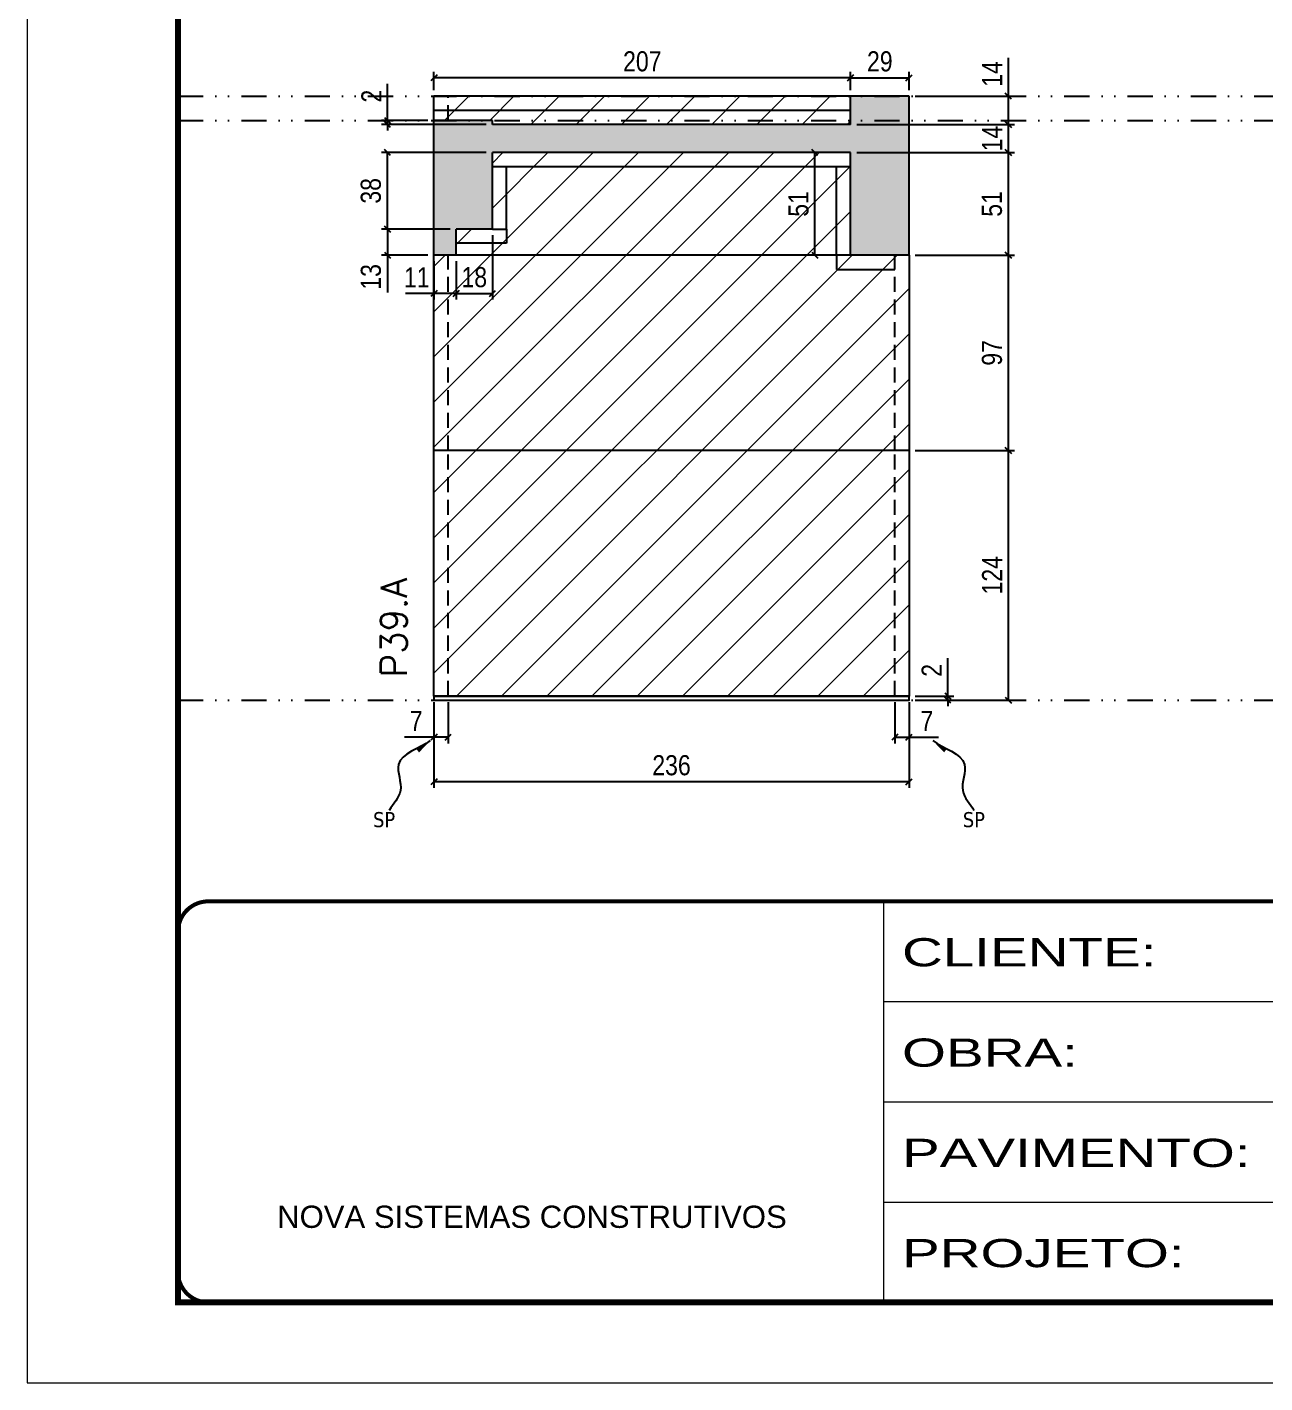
# Model space of a CAD drawing. Extents: x 14400 to 24104, y -21631 to 6985.
# Drawn here: x 15998 to 16613, y -4402 to -3729 of the extents above; entities that cross this region are included whole.
import ezdxf

# ---------------------------------------------------------------- set-up
doc = ezdxf.new("R2010")
doc.units = 0
for name, pattern in [('CONTINUO', [0]), ('DASHED', [0.75, 0.5, -0.25]), ('DIVIDE2', [0.625, 0.25, -0.125, 0, -0.125, 0, -0.125]), ('HIDDEN', [0.375, 0.25, -0.125])]:
    doc.linetypes.add(name, pattern=pattern)
for name, color, linetype in [('COTA', 241, 'Continuous'), ('Nível', 160, 'Continuous'), ('Painéis', 200, 'Continuous'), ('SARR_2.2x7', 40, 'Continuous'), ('Sarrafo de Pressão', 42, 'HIDDEN'), ('texto', 7, 'Continuous')]:
    doc.layers.add(name, color=color, linetype=linetype)
for name, color, linetype, lineweight in [('Folhas', 255, 'Continuous', 9), ('Hachura', 251, 'Continuous', 9), ('SARRAFO DE PRESSAO', 251, 'DASHED', 9), ('Texto Seção', 7, 'Continuous', 15)]:
    doc.layers.add(name, color=color, linetype=linetype, lineweight=lineweight)
doc.styles.add('ARIAL', font='arial.ttf')
doc.styles.add('COTA TECNICA', font='techl___.ttf', dxfattribs={"height": 10})
doc.styles.add('COTA TECNICA-50', font='techl___.ttf', dxfattribs={"height": 10})
doc.styles.add('REGUA-120', font='ROMANS.shx', dxfattribs={"height": 15})
doc.styles.get("Standard").update_dxf_attribs({"font": 'arial.ttf'})
doc.styles.add('Tecnologia', font='')
doc.styles.get('Tecnologia').set_extended_font_data('Forgotten Futurist')
doc.dimstyles.new('COTA PAINEL-50', dxfattribs={"dimtxt": 10, "dimasz": 3, "dimexe": 3, "dimexo": 3, "dimgap": 3, "dimtad": 1, "dimdec": 1, "dimzin": 12, "dimdsep": 46, "dimtxsty": 'COTA TECNICA-50', "dimblk1": 'OBLIQUE', "dimblk2": 'OBLIQUE', "dimsah": 1, "dimcen": 0.9, "dimclrd": 4, "dimclre": 4, "dimclrt": 240, "dimadec": 1, "dimazin": 3, "dimtfac": 1, "dimtdec": 1, "dimtmove": 0, "dimatfit": 3, "dimfxl": 1, "dimtolj": 1, "dimtzin": 12, "dimarcsym": 0})
doc.dimstyles.new('PAINEL', dxfattribs={"dimtxt": 10, "dimasz": 3, "dimexe": 3, "dimexo": 3, "dimgap": 3, "dimtad": 1, "dimdec": 1, "dimzin": 12, "dimdsep": 46, "dimtxsty": 'COTA TECNICA', "dimblk1": 'OBLIQUE', "dimblk2": 'OBLIQUE', "dimsah": 1, "dimcen": 0.9, "dimclrd": 4, "dimclre": 4, "dimclrt": 240, "dimadec": 1, "dimazin": 3, "dimtfac": 1, "dimtdec": 1, "dimtmove": 0, "dimatfit": 3, "dimfxl": 1, "dimtolj": 1, "dimtzin": 12, "dimarcsym": 0})
doc.dimstyles.get("Standard").update_dxf_attribs({"dimtxt": 0.18, "dimasz": 0.18, "dimexe": 0.18, "dimexo": 0.0625, "dimgap": 0.09, "dimtad": 0, "dimtih": 1, "dimtoh": 1, "dimdec": 4, "dimzin": 0, "dimdsep": 46, "dimtxsty": 'Standard', "dimcen": 0.09, "dimadec": 0, "dimazin": 0, "dimtfac": 1, "dimtdec": 4, "dimtofl": 0, "dimtmove": 0, "dimatfit": 3, "dimfxl": 1, "dimtolj": 1, "dimtzin": 0, "dimarcsym": 0})

# ---------------------------------------------------------------- blocks, each defined once
blk = doc.blocks.new('9999999999')
at = {"color": 30, "linetype": 'CONTINUO'}
for p, q in [((98564.56, 34230.21), (98564.56, 34429.45)), ((98564.56, 34379.64), (99583.98, 34379.64)), ((98564.56, 34329.83), (99487.98, 34329.83)), ((98564.56, 34280.02), (99487.98, 34280.02))]:
    blk.add_line(p, q, dxfattribs=at)
at = {"color": 30, "linetype": 'CONTINUO', "const_width": 2}
blk.add_lwpolyline([(99583.98, 34230.21), (99583.98, 34414.45, 0.414214), (99568.98, 34429.45), (98228.98, 34429.45, 0.414214), (98213.98, 34414.45), (98213.98, 34245.21, 0.414214), (98228.98, 34230.21), (99583.98, 34230.21)], format="xyb", dxfattribs=at)
at = {"layer": 'Folhas'}
blk.add_lwpolyline([(98138.98, 34190.21), (99623.98, 34190.21), (99623.98, 35240.21), (98138.98, 35240.21)], close=True, dxfattribs=at)
at = {"layer": 'Folhas', "color": 30, "const_width": 3}
blk.add_lwpolyline([(98213.98, 34230.21), (99583.98, 34230.21), (99583.98, 35200.21), (98213.98, 35200.21)], close=True, dxfattribs=at)
at = {"color": 7, "linetype": 'Continuous', "ltscale": 5, "style": 'ARIAL'}
blk.add_text('NOVA SISTEMAS CONSTRUTIVOS', height=11.0592, dxfattribs=at).set_placement((98263.19, 34267.21))
at = {"layer": 'Folhas', "color": 7, "style": 'Tecnologia', "width": 1.5}
for s, p in [('CLIENTE:', (98573.65, 34397.17)), ('OBRA:', (98573.65, 34347.31)), ('PAVIMENTO:', (98573.65, 34297.5)), ('PROJETO:', (98573.65, 34247.69))]:
    blk.add_text(s, height=14, dxfattribs=at).set_placement(p)
blk = doc.blocks.new('_Oblique')
at = {"color": 0, "linetype": 'ByBlock', "lineweight": -2}
blk.add_line((-0.5, -0.5), (0.5, 0.5), dxfattribs=at)
blk = doc.blocks.new('*D1518')
at = {"layer": 'COTA', "color": 4, "lineweight": -2, "transparency": 16777216}
for p, q in [((16200.62, -4064.17), (16200.62, -4106.84)), ((16436.62, -4064.17), (16436.62, -4106.84)), ((16436.62, -4103.84), (16200.62, -4103.84))]:
    blk.add_line(p, q, dxfattribs=at)
at = {"layer": 'Defpoints', "color": 0, "transparency": 16777216}
for p in [(16200.62, -4061.17), (16436.62, -4061.17), (16200.62, -4103.84)]:
    blk.add_point(p, dxfattribs=at)
at = {"layer": 'COTA', "color": 4, "lineweight": -2, "transparency": 16777216, "xscale": 3, "yscale": 3, "zscale": 3, "rotation": 180}
blk.add_blockref('_Oblique', (16200.62, -4103.84), dxfattribs=at)
at = {"layer": 'COTA', "color": 4, "lineweight": -2, "transparency": 16777216, "xscale": 3, "yscale": 3, "zscale": 3}
blk.add_blockref('_Oblique', (16436.62, -4103.84), dxfattribs=at)
at = {"layer": 'COTA', "color": 240, "transparency": 16777216, "insert": (16318.62, -4095.62), "char_height": 10, "attachment_point": 5, "style": 'COTA TECNICA'}
blk.add_mtext('\\A1;236', dxfattribs=at)
blk = doc.blocks.new('*D1519')
at = {"layer": 'COTA', "color": 4, "lineweight": -2, "transparency": 16777216}
for p, q in [((16429.62, -4064.17), (16429.62, -4084.68)), ((16436.62, -4066.17), (16436.62, -4084.68)), ((16429.62, -4081.68), (16436.62, -4081.68)), ((16436.62, -4081.68), (16451.35, -4081.68))]:
    blk.add_line(p, q, dxfattribs=at)
at = {"layer": 'Defpoints', "color": 0, "transparency": 16777216}
for p in [(16429.62, -4061.17), (16436.62, -4063.17), (16436.62, -4081.68)]:
    blk.add_point(p, dxfattribs=at)
at = {"layer": 'COTA', "color": 4, "lineweight": -2, "transparency": 16777216, "xscale": 3, "yscale": 3, "zscale": 3, "rotation": 180}
blk.add_blockref('_Oblique', (16429.62, -4081.68), dxfattribs=at)
at = {"layer": 'COTA', "color": 4, "lineweight": -2, "transparency": 16777216, "xscale": 3, "yscale": 3, "zscale": 3}
blk.add_blockref('_Oblique', (16436.62, -4081.68), dxfattribs=at)
at = {"layer": 'COTA', "color": 240, "transparency": 16777216, "insert": (16445.48, -4073.6), "char_height": 10, "attachment_point": 5, "style": 'COTA TECNICA-50'}
blk.add_mtext('\\A1;7', dxfattribs=at)
blk = doc.blocks.new('*D1516')
at = {"layer": 'COTA', "color": 4, "lineweight": -2, "transparency": 16777216}
for p, q in [((16200.62, -4066.17), (16200.62, -4084.68)), ((16207.62, -4064.17), (16207.62, -4084.68)), ((16200.62, -4081.68), (16185.89, -4081.68)), ((16207.62, -4081.68), (16200.62, -4081.68))]:
    blk.add_line(p, q, dxfattribs=at)
at = {"layer": 'Defpoints', "color": 0, "transparency": 16777216}
for p in [(16207.62, -4061.17), (16200.62, -4063.17), (16200.62, -4081.68)]:
    blk.add_point(p, dxfattribs=at)
at = {"layer": 'COTA', "color": 4, "lineweight": -2, "transparency": 16777216, "xscale": 3, "yscale": 3, "zscale": 3, "rotation": 180}
blk.add_blockref('_Oblique', (16200.62, -4081.68), dxfattribs=at)
at = {"layer": 'COTA', "color": 4, "lineweight": -2, "transparency": 16777216, "xscale": 3, "yscale": 3, "zscale": 3}
blk.add_blockref('_Oblique', (16207.62, -4081.68), dxfattribs=at)
at = {"layer": 'COTA', "color": 240, "transparency": 16777216, "insert": (16191.75, -4073.6), "char_height": 10, "attachment_point": 5, "style": 'COTA TECNICA-50'}
blk.add_mtext('\\A1;7', dxfattribs=at)
blk = doc.blocks.new('*D1540')
at = {"layer": 'COTA', "color": 4, "linetype": 'ByBlock', "lineweight": -2, "transparency": 16777216}
for p, q in [((16439.62, -3939.17), (16488.98, -3939.17)), ((16485.98, -4063.17), (16485.98, -3939.17)), ((16439.62, -4063.17), (16488.98, -4063.17))]:
    blk.add_line(p, q, dxfattribs=at)
at = {"layer": 'Defpoints', "color": 0, "linetype": 'ByBlock', "transparency": 16777216}
for p in [(16436.62, -3939.17), (16485.98, -3939.17), (16436.62, -4063.17)]:
    blk.add_point(p, dxfattribs=at)
at = {"layer": 'COTA', "color": 4, "linetype": 'ByBlock', "lineweight": -2, "transparency": 16777216, "xscale": 3, "yscale": 3, "zscale": 3}
for p, rotation in [((16485.98, -3939.17), 90), ((16485.98, -4063.17), 270)]:
    blk.add_blockref('_Oblique', p, dxfattribs=dict(at, rotation=rotation))
at = {"layer": 'COTA', "color": 240, "linetype": 'ByBlock', "transparency": 16777216, "insert": (16477.91, -4001.17), "char_height": 10, "attachment_point": 5, "rotation": 90, "style": 'COTA TECNICA'}
blk.add_mtext('\\A1;124', dxfattribs=at)
blk = doc.blocks.new('*D1517')
at = {"layer": 'COTA', "color": 4, "lineweight": -2, "transparency": 16777216}
for p, q in [((16455.87, -4061.17), (16455.87, -4042.36)), ((16439.62, -4061.17), (16458.87, -4061.17)), ((16455.87, -4063.17), (16455.87, -4061.17)), ((16439.62, -4063.17), (16458.87, -4063.17)), ((16455.87, -4063.17), (16455.87, -4066.17))]:
    blk.add_line(p, q, dxfattribs=at)
at = {"layer": 'Defpoints', "color": 0, "transparency": 16777216}
for p in [(16436.62, -4061.17), (16436.62, -4063.17), (16455.87, -4063.17)]:
    blk.add_point(p, dxfattribs=at)
at = {"layer": 'COTA', "color": 4, "lineweight": -2, "transparency": 16777216, "xscale": 3, "yscale": 3, "zscale": 3}
for p, rotation in [((16455.87, -4061.17), 270), ((16455.87, -4063.17), 90)]:
    blk.add_blockref('_Oblique', p, dxfattribs=dict(at, rotation=rotation))
at = {"layer": 'COTA', "color": 240, "transparency": 16777216, "insert": (16447.87, -4048.42), "char_height": 10, "attachment_point": 5, "rotation": 90, "style": 'COTA TECNICA-50'}
blk.add_mtext('\\A1;2', dxfattribs=at)
blk = doc.blocks.new('*D1541')
at = {"layer": 'COTA', "color": 4, "linetype": 'ByBlock', "lineweight": -2, "transparency": 16777216}
for p, q in [((16439.62, -3939.17), (16488.98, -3939.17)), ((16485.98, -4063.17), (16485.98, -3939.17)), ((16439.62, -4063.17), (16488.98, -4063.17))]:
    blk.add_line(p, q, dxfattribs=at)
at = {"layer": 'Defpoints', "color": 0, "linetype": 'ByBlock', "transparency": 16777216}
for p in [(16436.62, -3939.17), (16485.98, -3939.17), (16436.62, -4063.17)]:
    blk.add_point(p, dxfattribs=at)
at = {"layer": 'COTA', "color": 4, "linetype": 'ByBlock', "lineweight": -2, "transparency": 16777216, "xscale": 3, "yscale": 3, "zscale": 3}
for p, rotation in [((16485.98, -3939.17), 90), ((16485.98, -4063.17), 270)]:
    blk.add_blockref('_Oblique', p, dxfattribs=dict(at, rotation=rotation))
at = {"layer": 'COTA', "color": 240, "linetype": 'ByBlock', "transparency": 16777216, "insert": (16477.91, -4001.17), "char_height": 10, "attachment_point": 5, "rotation": 90, "style": 'COTA TECNICA'}
blk.add_mtext('\\A1;124', dxfattribs=at)
blk = doc.blocks.new('*D1542')
at = {"layer": 'COTA', "color": 4, "lineweight": -2, "transparency": 16777216}
for p, q in [((16439.62, -3842.17), (16488.98, -3842.17)), ((16485.98, -3939.17), (16485.98, -3842.17)), ((16439.62, -3939.17), (16488.98, -3939.17))]:
    blk.add_line(p, q, dxfattribs=at)
at = {"layer": 'Defpoints', "color": 0, "transparency": 16777216}
for p in [(16436.62, -3842.17), (16485.98, -3842.17), (16436.62, -3939.17)]:
    blk.add_point(p, dxfattribs=at)
at = {"layer": 'COTA', "color": 4, "lineweight": -2, "transparency": 16777216, "xscale": 3, "yscale": 3, "zscale": 3}
for p, rotation in [((16485.98, -3842.17), 90), ((16485.98, -3939.17), 270)]:
    blk.add_blockref('_Oblique', p, dxfattribs=dict(at, rotation=rotation))
at = {"layer": 'COTA', "color": 240, "transparency": 16777216, "insert": (16477.88, -3890.67), "char_height": 10, "attachment_point": 5, "rotation": 90, "style": 'COTA TECNICA'}
blk.add_mtext('\\A1;97', dxfattribs=at)
blk = doc.blocks.new('*D1544')
at = {"layer": 'COTA', "color": 4, "lineweight": -2, "transparency": 16777216}
for p, q in [((16407.62, -3760.17), (16407.62, -3750.98)), ((16436.62, -3760.17), (16436.62, -3750.98)), ((16407.62, -3753.98), (16436.62, -3753.98))]:
    blk.add_line(p, q, dxfattribs=at)
at = {"layer": 'Defpoints', "color": 0, "transparency": 16777216}
for p in [(16436.62, -3753.98), (16407.62, -3763.17), (16436.62, -3763.17)]:
    blk.add_point(p, dxfattribs=at)
at = {"layer": 'COTA', "color": 4, "lineweight": -2, "transparency": 16777216, "xscale": 3, "yscale": 3, "zscale": 3, "rotation": 180}
blk.add_blockref('_Oblique', (16407.62, -3753.98), dxfattribs=at)
at = {"layer": 'COTA', "color": 4, "lineweight": -2, "transparency": 16777216, "xscale": 3, "yscale": 3, "zscale": 3}
blk.add_blockref('_Oblique', (16436.62, -3753.98), dxfattribs=at)
at = {"layer": 'COTA', "color": 240, "transparency": 16777216, "insert": (16422.12, -3745.89), "char_height": 10, "attachment_point": 5, "style": 'COTA TECNICA'}
blk.add_mtext('\\A1;29', dxfattribs=at)
blk = doc.blocks.new('*D1545')
at = {"layer": 'COTA', "color": 4, "lineweight": -2, "transparency": 16777216}
for p, q in [((16200.62, -3760.17), (16200.62, -3750.98)), ((16407.62, -3760.17), (16407.62, -3750.98)), ((16407.62, -3753.98), (16200.62, -3753.98))]:
    blk.add_line(p, q, dxfattribs=at)
at = {"layer": 'Defpoints', "color": 0, "transparency": 16777216}
for p in [(16200.62, -3753.98), (16200.62, -3763.17), (16407.62, -3763.17)]:
    blk.add_point(p, dxfattribs=at)
at = {"layer": 'COTA', "color": 4, "lineweight": -2, "transparency": 16777216, "xscale": 3, "yscale": 3, "zscale": 3, "rotation": 180}
blk.add_blockref('_Oblique', (16200.62, -3753.98), dxfattribs=at)
at = {"layer": 'COTA', "color": 4, "lineweight": -2, "transparency": 16777216, "xscale": 3, "yscale": 3, "zscale": 3}
blk.add_blockref('_Oblique', (16407.62, -3753.98), dxfattribs=at)
at = {"layer": 'COTA', "color": 240, "transparency": 16777216, "insert": (16304.12, -3745.88), "char_height": 10, "attachment_point": 5, "style": 'COTA TECNICA'}
blk.add_mtext('\\A1;207', dxfattribs=at)
blk = doc.blocks.new('*D1898')
at = {"layer": 'COTA', "color": 4, "lineweight": -2, "transparency": 16777216}
for p, q in [((16404.62, -3791.17), (16386.86, -3791.17)), ((16389.86, -3842.17), (16389.86, -3791.17)), ((16404.62, -3842.17), (16386.86, -3842.17))]:
    blk.add_line(p, q, dxfattribs=at)
at = {"layer": 'Defpoints', "color": 0, "transparency": 16777216}
for p in [(16389.86, -3791.17), (16407.62, -3791.17), (16407.62, -3842.17)]:
    blk.add_point(p, dxfattribs=at)
at = {"layer": 'COTA', "color": 4, "lineweight": -2, "transparency": 16777216, "xscale": 3, "yscale": 3, "zscale": 3}
for p, rotation in [((16389.86, -3791.17), 90), ((16389.86, -3842.17), 270)]:
    blk.add_blockref('_Oblique', p, dxfattribs=dict(at, rotation=rotation))
at = {"layer": 'COTA', "color": 240, "transparency": 16777216, "insert": (16381.75, -3816.67), "char_height": 10, "attachment_point": 5, "rotation": 90, "style": 'COTA TECNICA'}
blk.add_mtext('\\A1;51', dxfattribs=at)
blk = doc.blocks.new('*D1899')
at = {"layer": 'COTA', "color": 4, "lineweight": -2, "transparency": 16777216}
for p, q in [((16410.62, -3791.17), (16488.98, -3791.17)), ((16485.98, -3842.17), (16485.98, -3791.17)), ((16439.62, -3842.17), (16488.98, -3842.17))]:
    blk.add_line(p, q, dxfattribs=at)
at = {"layer": 'Defpoints', "color": 0, "transparency": 16777216}
for p in [(16407.62, -3791.17), (16485.98, -3791.17), (16436.62, -3842.17)]:
    blk.add_point(p, dxfattribs=at)
at = {"layer": 'COTA', "color": 4, "lineweight": -2, "transparency": 16777216, "xscale": 3, "yscale": 3, "zscale": 3}
for p, rotation in [((16485.98, -3791.17), 90), ((16485.98, -3842.17), 270)]:
    blk.add_blockref('_Oblique', p, dxfattribs=dict(at, rotation=rotation))
at = {"layer": 'COTA', "color": 240, "transparency": 16777216, "insert": (16477.87, -3816.67), "char_height": 10, "attachment_point": 5, "rotation": 90, "style": 'COTA TECNICA'}
blk.add_mtext('\\A1;51', dxfattribs=at)
blk = doc.blocks.new('*D1900')
at = {"layer": 'COTA', "color": 4, "lineweight": -2, "transparency": 16777216}
for p, q in [((16410.62, -3777.17), (16488.98, -3777.17)), ((16485.98, -3791.17), (16485.98, -3777.17)), ((16410.62, -3791.17), (16488.98, -3791.17))]:
    blk.add_line(p, q, dxfattribs=at)
at = {"layer": 'Defpoints', "color": 0, "transparency": 16777216}
for p in [(16407.62, -3777.17), (16485.98, -3777.17), (16407.62, -3791.17)]:
    blk.add_point(p, dxfattribs=at)
at = {"layer": 'COTA', "color": 4, "lineweight": -2, "transparency": 16777216, "xscale": 3, "yscale": 3, "zscale": 3}
for p, rotation in [((16485.98, -3777.17), 90), ((16485.98, -3791.17), 270)]:
    blk.add_blockref('_Oblique', p, dxfattribs=dict(at, rotation=rotation))
at = {"layer": 'COTA', "color": 240, "transparency": 16777216, "insert": (16477.91, -3784.17), "char_height": 10, "attachment_point": 5, "rotation": 90, "style": 'COTA TECNICA'}
blk.add_mtext('\\A1;14', dxfattribs=at)
blk = doc.blocks.new('*D1901')
at = {"layer": 'COTA', "color": 4, "lineweight": -2, "transparency": 16777216}
for p, q in [((16485.98, -3763.17), (16485.98, -3744.05)), ((16439.62, -3763.17), (16488.98, -3763.17)), ((16485.98, -3777.17), (16485.98, -3763.17)), ((16410.62, -3777.17), (16488.98, -3777.17))]:
    blk.add_line(p, q, dxfattribs=at)
at = {"layer": 'Defpoints', "color": 0, "transparency": 16777216}
for p in [(16436.62, -3763.17), (16485.98, -3763.17), (16407.62, -3777.17)]:
    blk.add_point(p, dxfattribs=at)
at = {"layer": 'COTA', "color": 4, "lineweight": -2, "transparency": 16777216, "xscale": 3, "yscale": 3, "zscale": 3}
for p, rotation in [((16485.98, -3763.17), 90), ((16485.98, -3777.17), 270)]:
    blk.add_blockref('_Oblique', p, dxfattribs=dict(at, rotation=rotation))
at = {"layer": 'COTA', "color": 240, "transparency": 16777216, "insert": (16477.91, -3752.11), "char_height": 10, "attachment_point": 5, "rotation": 90, "style": 'COTA TECNICA'}
blk.add_mtext('\\A1;14', dxfattribs=at)
blk = doc.blocks.new('*D2061')
at = {"layer": 'COTA', "color": 4, "lineweight": -2, "transparency": 16777216}
for p, q in [((16200.62, -3845.17), (16200.62, -3864.21)), ((16211.62, -3845.17), (16211.62, -3864.21)), ((16200.62, -3861.21), (16186.53, -3861.21)), ((16211.62, -3861.21), (16200.62, -3861.21))]:
    blk.add_line(p, q, dxfattribs=at)
at = {"layer": 'Defpoints', "color": 0, "transparency": 16777216}
for p in [(16200.62, -3842.17), (16211.62, -3842.17), (16200.62, -3861.21)]:
    blk.add_point(p, dxfattribs=at)
at = {"layer": 'COTA', "color": 4, "lineweight": -2, "transparency": 16777216, "xscale": 3, "yscale": 3, "zscale": 3, "rotation": 180}
blk.add_blockref('_Oblique', (16200.62, -3861.21), dxfattribs=at)
at = {"layer": 'COTA', "color": 4, "lineweight": -2, "transparency": 16777216, "xscale": 3, "yscale": 3, "zscale": 3}
blk.add_blockref('_Oblique', (16211.62, -3861.21), dxfattribs=at)
at = {"layer": 'COTA', "color": 240, "transparency": 16777216, "insert": (16192.07, -3853.15), "char_height": 10, "attachment_point": 5, "style": 'COTA TECNICA'}
blk.add_mtext('\\A1;11', dxfattribs=at)
blk = doc.blocks.new('*D2062')
at = {"layer": 'COTA', "color": 4, "lineweight": -2, "transparency": 16777216}
for p, q in [((16229.62, -3832.17), (16229.62, -3864.21)), ((16211.62, -3845.17), (16211.62, -3864.21)), ((16211.62, -3861.21), (16229.62, -3861.21))]:
    blk.add_line(p, q, dxfattribs=at)
at = {"layer": 'Defpoints', "color": 0, "transparency": 16777216}
for p in [(16229.62, -3829.17), (16211.62, -3842.17), (16229.62, -3861.21)]:
    blk.add_point(p, dxfattribs=at)
at = {"layer": 'COTA', "color": 4, "lineweight": -2, "transparency": 16777216, "xscale": 3, "yscale": 3, "zscale": 3, "rotation": 180}
blk.add_blockref('_Oblique', (16211.62, -3861.21), dxfattribs=at)
at = {"layer": 'COTA', "color": 4, "lineweight": -2, "transparency": 16777216, "xscale": 3, "yscale": 3, "zscale": 3}
blk.add_blockref('_Oblique', (16229.62, -3861.21), dxfattribs=at)
at = {"layer": 'COTA', "color": 240, "transparency": 16777216, "insert": (16220.62, -3853.12), "char_height": 10, "attachment_point": 5, "style": 'COTA TECNICA'}
blk.add_mtext('\\A1;18', dxfattribs=at)
blk = doc.blocks.new('*D2063')
at = {"layer": 'COTA', "color": 4, "lineweight": -2, "transparency": 16777216}
for p, q in [((16208.62, -3829.17), (16174.52, -3829.17)), ((16177.52, -3829.17), (16177.52, -3842.17)), ((16197.62, -3842.17), (16174.52, -3842.17)), ((16177.52, -3842.17), (16177.52, -3860.68))]:
    blk.add_line(p, q, dxfattribs=at)
at = {"layer": 'Defpoints', "color": 0, "transparency": 16777216}
for p in [(16211.62, -3829.17), (16177.52, -3842.17), (16200.62, -3842.17)]:
    blk.add_point(p, dxfattribs=at)
at = {"layer": 'COTA', "color": 4, "lineweight": -2, "transparency": 16777216, "xscale": 3, "yscale": 3, "zscale": 3}
for p, rotation in [((16177.52, -3829.17), 90), ((16177.52, -3842.17), 270)]:
    blk.add_blockref('_Oblique', p, dxfattribs=dict(at, rotation=rotation))
at = {"layer": 'COTA', "color": 240, "transparency": 16777216, "insert": (16169.3, -3852.92), "char_height": 10, "attachment_point": 5, "rotation": 90, "style": 'COTA TECNICA'}
blk.add_mtext('\\A1;13', dxfattribs=at)
blk = doc.blocks.new('*D2064')
at = {"layer": 'COTA', "color": 4, "lineweight": -2, "transparency": 16777216}
for p, q in [((16226.62, -3791.17), (16174.52, -3791.17)), ((16177.52, -3829.17), (16177.52, -3791.17)), ((16208.62, -3829.17), (16174.52, -3829.17))]:
    blk.add_line(p, q, dxfattribs=at)
at = {"layer": 'Defpoints', "color": 0, "transparency": 16777216}
for p in [(16177.52, -3791.17), (16229.62, -3791.17), (16211.62, -3829.17)]:
    blk.add_point(p, dxfattribs=at)
at = {"layer": 'COTA', "color": 4, "lineweight": -2, "transparency": 16777216, "xscale": 3, "yscale": 3, "zscale": 3}
for p, rotation in [((16177.52, -3791.17), 90), ((16177.52, -3829.17), 270)]:
    blk.add_blockref('_Oblique', p, dxfattribs=dict(at, rotation=rotation))
at = {"layer": 'COTA', "color": 240, "transparency": 16777216, "insert": (16169.28, -3810.17), "char_height": 10, "attachment_point": 5, "rotation": 90, "style": 'COTA TECNICA'}
blk.add_mtext('\\A1;38', dxfattribs=at)
blk = doc.blocks.new('*D2065')
at = {"layer": 'COTA', "color": 4, "lineweight": -2, "transparency": 16777216}
for p, q in [((16177.52, -3775.17), (16177.52, -3757.05)), ((16197.62, -3775.17), (16174.52, -3775.17)), ((16226.62, -3777.17), (16174.52, -3777.17)), ((16177.52, -3777.17), (16177.52, -3775.17)), ((16177.52, -3777.17), (16177.52, -3780.17))]:
    blk.add_line(p, q, dxfattribs=at)
at = {"layer": 'Defpoints', "color": 0, "transparency": 16777216}
for p in [(16177.52, -3775.17), (16200.62, -3775.17), (16229.62, -3777.17)]:
    blk.add_point(p, dxfattribs=at)
at = {"layer": 'COTA', "color": 4, "lineweight": -2, "transparency": 16777216, "xscale": 3, "yscale": 3, "zscale": 3}
for p, rotation in [((16177.52, -3775.17), 270), ((16177.52, -3777.17), 90)]:
    blk.add_blockref('_Oblique', p, dxfattribs=dict(at, rotation=rotation))
at = {"layer": 'COTA', "color": 240, "transparency": 16777216, "insert": (16169.52, -3763.11), "char_height": 10, "attachment_point": 5, "rotation": 90, "style": 'COTA TECNICA'}
blk.add_mtext('\\A1;2', dxfattribs=at)

msp = doc.modelspace()

# ---------------------------------------------------------------- hatches: boundary and pattern name
at = {"layer": 'COTA'}
h = msp.add_hatch(dxfattribs=at)
h.set_pattern_fill('AR-CONC', color=256, scale=0.03)
h.paths.add_polyline_path([(16436.62, -3775.17), (16407.62, -3775.17), (16407.62, -3777.17), (16229.62, -3777.17), (16229.62, -3775.17), (16200.62, -3775.17), (16200.62, -3842.17), (16211.62, -3842.17), (16211.62, -3829.17), (16229.62, -3829.17), (16229.62, -3791.17), (16407.62, -3791.17), (16407.62, -3842.17), (16436.62, -3842.17)])
h.paths.add_polyline_path([(16436.62, -3763.17), (16407.62, -3763.17), (16407.62, -3775.17), (16436.62, -3775.17)])
at = {"layer": 'Hachura', "linetype": 'ByBlock'}
h = msp.add_hatch(dxfattribs=at)
h.set_pattern_fill('ANSI31', color=256, scale=5)
h.paths.add_polyline_path([(16407.62, -3763.17), (16200.62, -3763.17), (16200.62, -3775.17), (16229.62, -3775.17), (16229.62, -3777.17), (16407.62, -3777.17)])
h.paths.add_polyline_path([(16897.39, -3763.17), (16690.39, -3763.17), (16690.39, -3777.17), (16821.39, -3777.17), (16821.39, -3775.17), (16897.39, -3775.17)])
h.paths.add_polyline_path([(17093.27, -3842.17), (17074.27, -3842.17), (17074.27, -4061.17), (17093.27, -4061.17)])
h.paths.add_polyline_path([(17093.27, -3763.17), (17074.27, -3763.17), (17074.27, -3775.17), (17093.27, -3775.17)])
h.paths.add_polyline_path([(17279.23, -3842.17), (17260.23, -3842.17), (17260.23, -4061.17), (17279.23, -4061.17)])
h = msp.add_hatch(dxfattribs=at)
h.set_pattern_fill('ANSI31', color=256, scale=5)
h.paths.add_polyline_path([(16407.62, -3791.17), (16229.62, -3791.17), (16229.62, -3829.17), (16211.62, -3829.17), (16211.62, -3842.17), (16407.62, -3842.17)])
h.paths.add_polyline_path([(16436.62, -3842.17), (16200.62, -3842.17), (16200.62, -3939.17), (16436.62, -3939.17)])
h.paths.add_polyline_path([(16436.62, -3939.17), (16200.62, -3939.17), (16200.62, -4061.17), (16436.62, -4061.17)])
h.paths.add_polyline_path([(16897.39, -3939.17), (16661.39, -3939.17), (16661.39, -4061.17), (16897.39, -4061.17)])
h.paths.add_polyline_path([(16897.39, -3842.17), (16661.39, -3842.17), (16661.39, -3939.17), (16897.39, -3939.17)])
h.paths.add_polyline_path([(16821.39, -3791.17), (16690.39, -3791.17), (16690.39, -3842.17), (16821.39, -3842.17)])

# ---------------------------------------------------------------- linework, layer by layer
at = {"layer": 'COTA'}
for p, q in [((16436.62, -3763.17), (16407.62, -3763.17)), ((16436.62, -3842.17), (16436.62, -3763.17)), ((16200.62, -3842.17), (16200.62, -3775.17)), ((16229.62, -3829.17), (16236.62, -3829.17)), ((16236.62, -3829.17), (16236.62, -3836.17)), ((16400.62, -3842.17), (16400.62, -3849.17))]:
    msp.add_line(p, q, dxfattribs=at)
at = {"layer": 'Nível', "color": 4, "linetype": 'DIVIDE2', "ltscale": 50}
for p, q in [((16073.47, -3763.17), (17443.47, -3763.17)), ((16073.47, -3775.17), (17443.47, -3775.17)), ((16073.47, -4063.17), (17443.47, -4063.17)), ((16073.47, -4063.17), (17443.47, -4063.17))]:
    msp.add_line(p, q, dxfattribs=at)
at = {"layer": 'Painéis'}
for p, q in [((16407.62, -3763.17), (16200.62, -3763.17)), ((16200.62, -3775.17), (16200.62, -3763.17)), ((16407.62, -3777.17), (16407.62, -3763.17)), ((16229.62, -3775.17), (16200.62, -3775.17)), ((16229.62, -3777.17), (16229.62, -3775.17)), ((16407.62, -3777.17), (16229.62, -3777.17)), ((16407.62, -3791.17), (16229.62, -3791.17)), ((16229.62, -3829.17), (16229.62, -3791.17)), ((16407.62, -3842.17), (16407.62, -3791.17)), ((16229.62, -3829.17), (16211.62, -3829.17)), ((16211.62, -3842.17), (16211.62, -3829.17)), ((16200.62, -4061.17), (16200.62, -3842.17)), ((16436.62, -3842.17), (16200.62, -3842.17)), ((16436.62, -3842.17), (16436.62, -4061.17)), ((16436.62, -3939.17), (16200.62, -3939.17)), ((16200.62, -4061.17), (16436.62, -4061.17))]:
    msp.add_line(p, q, dxfattribs=at)
msp.add_lwpolyline([(16436.62, -4061.17), (16200.62, -4061.17), (16200.62, -4063.17), (16436.62, -4063.17)], close=True, dxfattribs=at)
at = {"layer": 'SARR_2.2x7'}
for p, q in [((16407.62, -3770.17), (16200.62, -3770.17)), ((16407.62, -3798.17), (16229.62, -3798.17)), ((16236.62, -3829.17), (16236.62, -3798.17)), ((16400.62, -3842.17), (16400.62, -3798.17)), ((16236.62, -3836.17), (16211.62, -3836.17)), ((16400.62, -3849.17), (16429.62, -3849.17))]:
    msp.add_line(p, q, dxfattribs=at)
at = {"layer": 'Sarrafo de Pressão', "ltscale": 30}
for p, q in [((16207.62, -3775.17), (16207.62, -3763.17)), ((16207.62, -3939.17), (16207.62, -3842.17)), ((16429.62, -3939.17), (16429.62, -3842.17)), ((16207.62, -4061.17), (16207.62, -3939.17)), ((16429.62, -4061.17), (16429.62, -3939.17))]:
    msp.add_line(p, q, dxfattribs=at)

# ---------------------------------------------------------------- block references
at = {"layer": 'SARRAFO DE PRESSAO', "color": 6, "linetype": 'ByBlock'}
msp.add_blockref('9999999999', (-82140.51, -38592.65), dxfattribs=at)

# ---------------------------------------------------------------- texts
at = {"layer": 'texto', "color": 0, "char_height": 7.5, "attachment_point": 5}
for insert in [(16175.84, -4122.66), (16468.86, -4122.66)]:
    msp.add_mtext('{\\fTahoma|b0|i0|c0|p34;\\C4;SP}', dxfattribs=dict(at, insert=insert))
at = {"layer": 'Texto Seção', "insert": (16187.15, -4051.91), "char_height": 13, "width": 285.3299, "attachment_point": 7, "rotation": 90, "style": 'REGUA-120'}
msp.add_mtext('\\pt26;P39.A', dxfattribs=at)

# ---------------------------------------------------------------- dimensions: what is measured, and where the dimension line sits
at = {"layer": 'COTA'}
for base, p1, p2, angle, dimstyle, picture, middle in [((16200.62, -3753.98), (16407.62, -3763.17), (16200.62, -3763.17), 180, 'PAINEL', '*D1545', (16304.12, -3745.88)), ((16436.62, -3753.98), (16407.62, -3763.17), (16436.62, -3763.17), 180, 'PAINEL', '*D1544', (16422.12, -3745.89)), ((16485.98, -3763.17), (16407.62, -3777.17), (16436.62, -3763.17), 90, 'PAINEL', '*D1901', (16477.91, -3752.11)), ((16177.52, -3775.17), (16229.62, -3777.17), (16200.62, -3775.17), 90, 'PAINEL', '*D2065', (16169.52, -3763.11)), ((16177.52, -3791.17), (16211.62, -3829.17), (16229.62, -3791.17), 90, 'PAINEL', '*D2064', (16169.28, -3810.17)), ((16389.86, -3791.17), (16407.62, -3842.17), (16407.62, -3791.17), 90, 'PAINEL', '*D1898', (16381.75, -3816.67)), ((16485.98, -3791.17), (16436.62, -3842.17), (16407.62, -3791.17), 90, 'PAINEL', '*D1899', (16477.87, -3816.67)), ((16177.52, -3842.17), (16211.62, -3829.17), (16200.62, -3842.17), 90, 'PAINEL', '*D2063', (16169.3, -3852.92)), ((16485.98, -3842.17), (16436.62, -3939.17), (16436.62, -3842.17), 90, 'PAINEL', '*D1542', (16477.88, -3890.67)), ((16200.62, -4081.68), (16207.62, -4061.17), (16200.62, -4063.17), 180, 'COTA PAINEL-50', '*D1516', (16191.75, -4073.6))]:
    dim = msp.add_linear_dim(base=base, p1=p1, p2=p2, angle=angle, dimstyle=dimstyle, dxfattribs=at)
    dim.commit()
    dim.dimension.update_dxf_attribs({"geometry": picture, "text_midpoint": middle})
for base, p1, p2, dimstyle, picture, middle in [((16485.98, -3777.17), (16407.62, -3791.17), (16407.62, -3777.17), 'PAINEL', '*D1900', (16485.98, -3784.17)), ((16455.87, -4063.17), (16436.62, -4061.17), (16436.62, -4063.17), 'COTA PAINEL-50', '*D1517', (16455.87, -4048.42))]:
    dim = msp.add_linear_dim(base=base, p1=p1, p2=p2, angle=90, dimstyle=dimstyle, dxfattribs=at)
    dim.commit()
    dim.dimension.update_dxf_attribs({"geometry": picture, "text_midpoint": middle, "dimtype": 160})
for base, p1, p2, dimstyle, picture, middle in [((16229.62, -3861.21), (16211.62, -3842.17), (16229.62, -3829.17), 'PAINEL', '*D2062', (16220.62, -3853.12)), ((16200.62, -3861.21), (16211.62, -3842.17), (16200.62, -3842.17), 'PAINEL', '*D2061', (16192.07, -3853.15)), ((16436.62, -4081.68), (16429.62, -4061.17), (16436.62, -4063.17), 'COTA PAINEL-50', '*D1519', (16445.48, -4073.6))]:
    dim = msp.add_linear_dim(base=base, p1=p1, p2=p2, dimstyle=dimstyle, dxfattribs=at)
    dim.commit()
    dim.dimension.update_dxf_attribs({"geometry": picture, "text_midpoint": middle})
at = {"layer": 'COTA', "linetype": 'ByBlock'}
for picture in ['*D1540', '*D1541']:
    dim = msp.add_aligned_dim(p1=(16436.62, -4063.17), p2=(16436.62, -3939.17), distance=-49.37, dimstyle='PAINEL', dxfattribs=at)
    dim.commit()
    dim.dimension.update_dxf_attribs({"geometry": picture, "text_midpoint": (16477.91, -4001.17)})
at = {"layer": 'COTA'}
dim = msp.add_linear_dim(base=(16200.62, -4103.84), p1=(16436.62, -4061.17), p2=(16200.62, -4061.17), angle=180, dimstyle='PAINEL', override={"dimarcsym": 2}, dxfattribs=at)
dim.commit()
dim.dimension.update_dxf_attribs({"geometry": '*D1518', "text_midpoint": (16318.62, -4095.62)})

# ---------------------------------------------------------------- leaders
at = {"layer": 'COTA', "path_type": 1}
for points in [[(16198.79, -4083.35), (16183, -4095.18), (16183.93, -4108.19), (16178.37, -4117.97)], [(16448.45, -4083.35), (16464.23, -4095.18), (16463.31, -4108.19), (16468.86, -4117.97)]]:
    msp.add_leader(points, dimstyle='Standard', override={"dimasz": 8}, dxfattribs=at)

doc.saveas('drawing.dxf')
